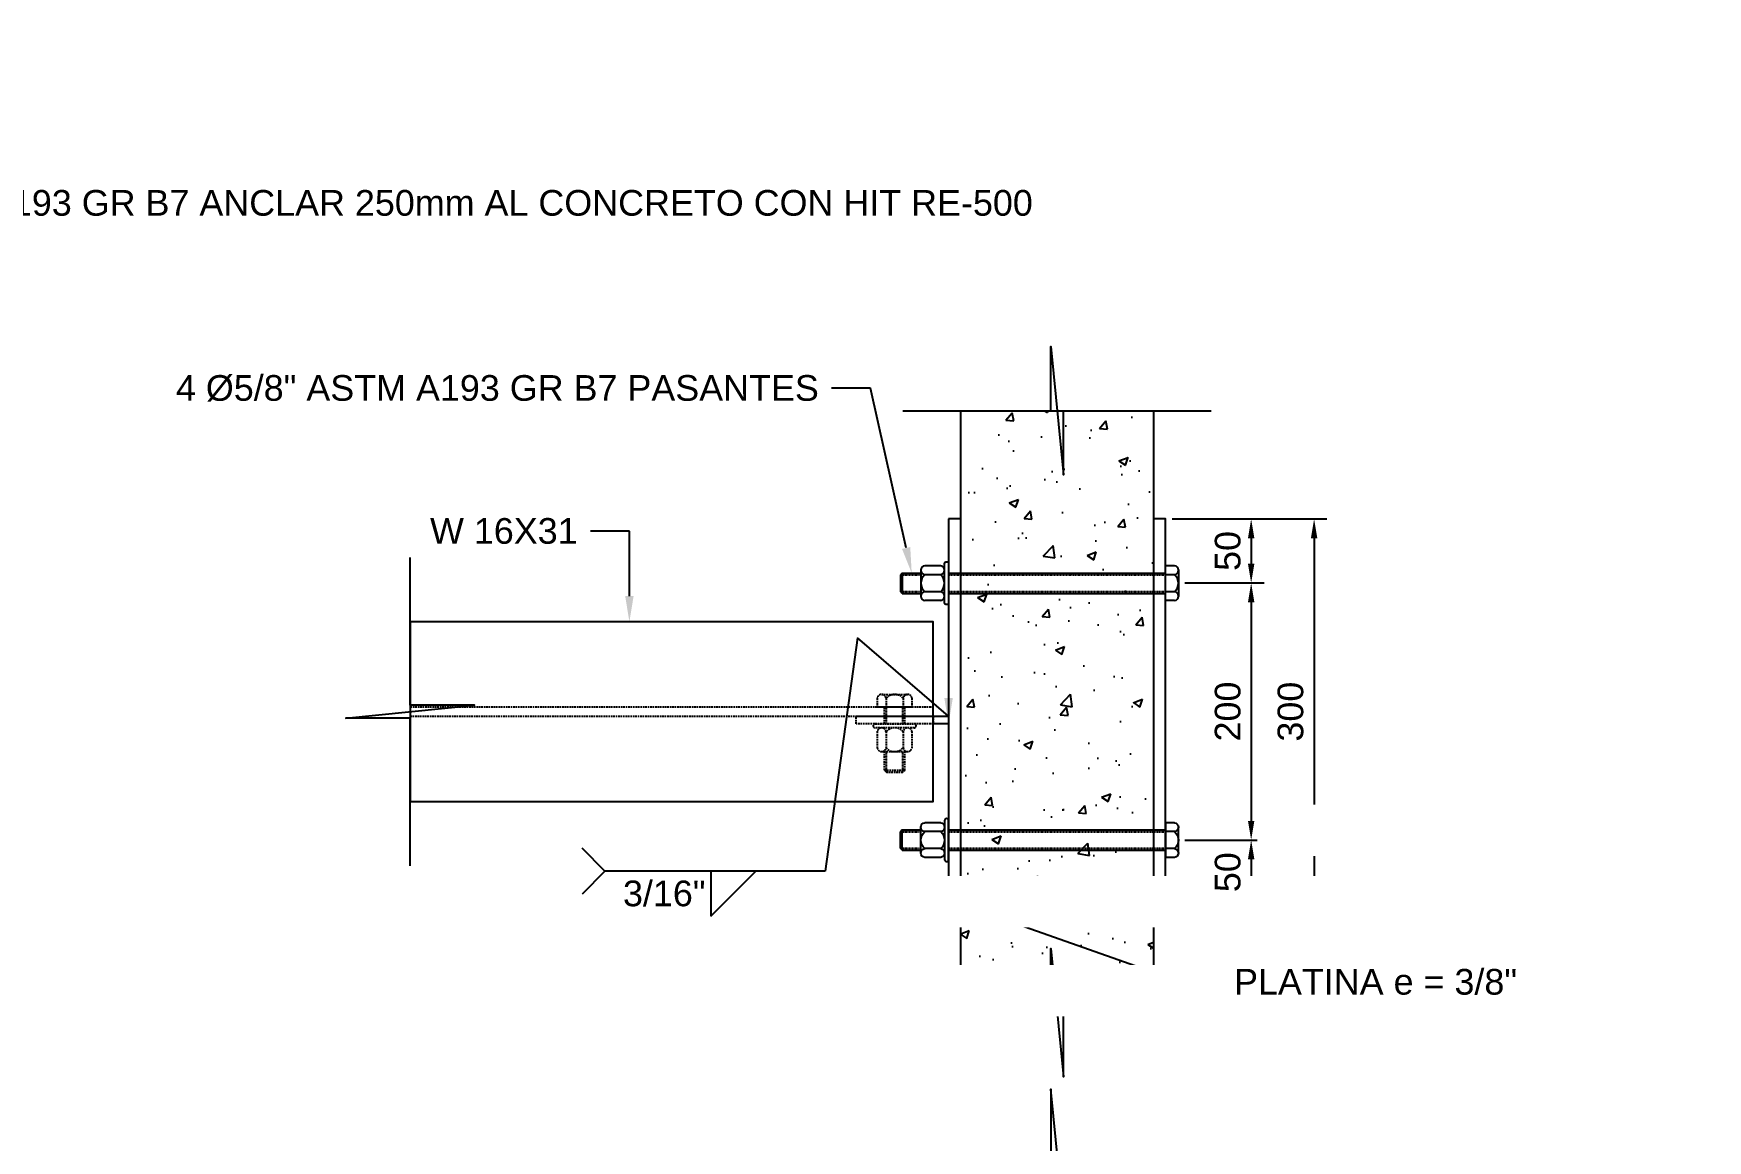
# Model space of a CAD drawing. Header units: millimetres. Extents: x -241278 to 318497, y -110515 to 29234.
# Drawn here: x -30626 to -29322, y -42309 to -41447 of the extents above; entities that cross this region are included whole.
import ezdxf
from ezdxf import colors
from ezdxf.entities.mleader import LeaderData, LeaderLine
from ezdxf.enums import TextEntityAlignment as Align
from ezdxf.math import Vec2, Vec3

# ---------------------------------------------------------------- set-up
doc = ezdxf.new("R2010")
doc.units = ezdxf.units.MM
doc.header["$LTSCALE"] = 0.1
doc.linetypes.add('HIDDEN', pattern=[0.375, 0.25, -0.125])
doc.linetypes.add('HIDDENX2', pattern=[19.05, 12.7, -6.35])
for name, color, linetype in [('EE-OCULTAS', 8, 'HIDDEN'), ('EE-TEXTO 2', 2, 'Continuous'), ('SIM-CONCRETO', 8, 'Continuous'), ('SIM-COTAS', 1, 'Continuous'), ('SIM-OCULTOS', 8, 'HIDDENX2'), ('SIM-PLATINAS', 2, 'Continuous'), ('SIM-W16x31', 164, 'Continuous')]:
    doc.layers.add(name, color=color, linetype=linetype)
doc.styles.add('ARIAL EE', font='arial.ttf')
doc.styles.get("Standard").update_dxf_attribs({"font": 'arial.ttf'})
doc.dimstyles.new('EE 1_STANDAR', dxfattribs={"dimtxt": 2, "dimasz": 1.5, "dimexe": 1, "dimexo": 0.5, "dimgap": 0.8, "dimtad": 1, "dimdec": 0, "dimdsep": 46, "dimtxsty": 'Standard', "dimcen": 0.09, "dimclrd": 256, "dimclre": 256, "dimclrt": 2, "dimadec": 0, "dimazin": 0, "dimtfac": 1, "dimtdec": 0, "dimtix": 1, "dimtmove": 0, "dimatfit": 2, "dimfxl": 1, "dimtolj": 1, "dimlwd": -1, "dimlwe": -1, "dimarcsym": 1})

# ---------------------------------------------------------------- blocks, each defined once
blk = doc.blocks.new('*U97')
for p, q in [((-13.5, 175.9), (-13.5, 169)), ((-10.3, 178.9), (10.3, 178.9)), ((-6.6, 175.9), (-6.6, 169)), ((6.6, 175.9), (6.6, 169)), ((13.5, 175.9), (13.5, 169)), ((13.5, 169), (-13.5, 169)), ((-7.9, 0), (-7.9, 169)), ((7.9, 0), (7.9, 169)), ((-13.5, -6.1), (-13.5, -18.6)), ((-6.6, -6.1), (-6.6, -18.6)), ((6.6, -6.1), (6.6, -18.6)), ((13.5, -6.1), (13.5, -18.6)), ((-10.3, -21.6), (10.3, -21.6)), ((-7.9, -36), (-7.9, -21.6)), ((7.9, -36), (7.9, -21.6)), ((-7.9, -36), (7.9, -36)), ((-7.9, -36), (-6.4, -37.5)), ((-6.4, -37.5), (6.4, -37.5)), ((7.9, -36), (6.4, -37.5))]:
    blk.add_line(p, q)
blk.add_lwpolyline([(-16.7, -1.6), (-16.7, -1.5, -0.414214), (-15.2, 0), (15.2, 0, -0.414214), (16.7, -1.5), (16.7, -1.6, -0.414214), (15.2, -3.1), (-15.2, -3.1, -0.414214)], format="xyb", close=True)
for centre, radius, start, end in [((-10.1, 175.5), 3.47, 7.7682, 172.2318), ((0, 170.1), 8.8, 41.2145, 138.7855), ((10.1, 175.5), 3.47, 7.7682, 172.2318), ((-10.1, -6.6), 3.47, 7.7682, 172.2318), ((0, -11.9), 8.8, 41.2145, 138.7855), ((10.1, -6.6), 3.47, 7.7682, 172.2318), ((-10.1, -18.1), 3.47, 187.7682, 352.2318), ((0, -12.8), 8.8, 221.2145, 318.7855), ((10.1, -18.1), 3.47, 187.7682, 352.2318)]:
    blk.add_arc(centre, radius, start, end)
at = {"layer": 'EE-OCULTAS'}
for p, q in [((-6.4, 0), (-6.4, 169)), ((6.4, 0), (6.4, 169)), ((-6.4, -37.5), (-6.4, -21.6)), ((6.4, -37.5), (6.4, -21.8))]:
    blk.add_line(p, q, dxfattribs=at)
blk = doc.blocks.new('*U98')
for p, q in [((-13.5, 19.9), (-13.5, 13)), ((-10.3, 22.9), (10.3, 22.9)), ((-6.6, 19.9), (-6.6, 13)), ((6.6, 19.9), (6.6, 13)), ((13.5, 19.9), (13.5, 13)), ((13.5, 13), (-13.5, 13)), ((-7.9, 0), (-7.9, 13)), ((7.9, 0), (7.9, 13)), ((-13.5, -6.1), (-13.5, -18.6)), ((-6.6, -6.1), (-6.6, -18.6)), ((6.6, -6.1), (6.6, -18.6)), ((13.5, -6.1), (13.5, -18.6)), ((-10.3, -21.6), (10.3, -21.6)), ((-7.9, -36), (-7.9, -21.6)), ((7.9, -36), (7.9, -21.6)), ((-7.9, -36), (7.9, -36)), ((-7.9, -36), (-6.4, -37.5)), ((-6.4, -37.5), (6.4, -37.5)), ((7.9, -36), (6.4, -37.5))]:
    blk.add_line(p, q)
blk.add_lwpolyline([(-16.7, -1.6), (-16.7, -1.5, -0.414214), (-15.2, 0), (15.2, 0, -0.414214), (16.7, -1.5), (16.7, -1.6, -0.414214), (15.2, -3.1), (-15.2, -3.1, -0.414214)], format="xyb", close=True)
for centre, radius, start, end in [((-10.1, 19.5), 3.47, 7.7682, 172.2318), ((0, 14.1), 8.8, 41.2145, 138.7855), ((10.1, 19.5), 3.47, 7.7682, 172.2318), ((-10.1, -6.6), 3.47, 7.7682, 172.2318), ((0, -11.9), 8.8, 41.2145, 138.7855), ((10.1, -6.6), 3.47, 7.7682, 172.2318), ((-10.1, -18.1), 3.47, 187.7682, 352.2318), ((0, -12.8), 8.8, 221.2145, 318.7855), ((10.1, -18.1), 3.47, 187.7682, 352.2318)]:
    blk.add_arc(centre, radius, start, end)
at = {"layer": 'EE-OCULTAS'}
for p, q in [((-6.4, 0), (-6.4, 13)), ((6.4, 0), (6.4, 13)), ((-6.4, -37.5), (-6.4, -21.6)), ((6.4, -37.5), (6.4, -21.8))]:
    blk.add_line(p, q, dxfattribs=at)
blk = doc.blocks.new('*D119')
at = {"layer": 'SIM-COTAS', "transparency": 16777216}
for p, q in [((-29739.1, -41825.4), (-29618.5, -41825.4)), ((-29628.5, -41840.4), (-29628.5, -42110.4)), ((-29739.1, -42125.4), (-29618.5, -42125.4))]:
    blk.add_line(p, q, dxfattribs=at)
for points in [[(-29631, -41840.4), (-29626, -41840.4), (-29628.5, -41825.4)], [(-29631, -42110.4), (-29626, -42110.4), (-29628.5, -42125.4)]]:
    blk.add_solid(points, dxfattribs=at)
at = {"layer": 'SIM-COTAS', "color": 2, "transparency": 16777216, "insert": (-29646.8, -41975.4), "char_height": 20, "attachment_point": 5, "rotation": 90}
blk.add_mtext('\\A1;300', dxfattribs=at)
blk = doc.blocks.new('*D120')
at = {"layer": 'SIM-COTAS', "transparency": 16777216}
for p, q in [((-29739.1, -41825.4), (-29667.5, -41825.4)), ((-29677.5, -41840.4), (-29677.5, -41860.2)), ((-29729.2, -41875.2), (-29667.5, -41875.2))]:
    blk.add_line(p, q, dxfattribs=at)
for points in [[(-29680, -41840.4), (-29675, -41840.4), (-29677.5, -41825.4)], [(-29680, -41860.2), (-29675, -41860.2), (-29677.5, -41875.2)]]:
    blk.add_solid(points, dxfattribs=at)
at = {"layer": 'SIM-COTAS', "color": 2, "transparency": 16777216, "insert": (-29695.7, -41850.3), "char_height": 20, "attachment_point": 5, "rotation": 90}
blk.add_mtext('\\A1;50', dxfattribs=at)
blk = doc.blocks.new('*D121')
at = {"layer": 'SIM-COTAS', "transparency": 16777216}
for p, q in [((-29729.2, -41875.2), (-29667.5, -41875.2)), ((-29677.5, -41890.2), (-29677.5, -42060.4)), ((-29729.2, -42075.4), (-29667.5, -42075.4))]:
    blk.add_line(p, q, dxfattribs=at)
for points in [[(-29680, -41890.2), (-29675, -41890.2), (-29677.5, -41875.2)], [(-29680, -42060.4), (-29675, -42060.4), (-29677.5, -42075.4)]]:
    blk.add_solid(points, dxfattribs=at)
at = {"layer": 'SIM-COTAS', "color": 2, "transparency": 16777216, "insert": (-29695.7, -41975.3), "char_height": 20, "attachment_point": 5, "rotation": 90}
blk.add_mtext('\\A1;200', dxfattribs=at)
blk = doc.blocks.new('*D122')
at = {"layer": 'SIM-COTAS', "transparency": 16777216}
for p, q in [((-29729.2, -42075.4), (-29667.5, -42075.4)), ((-29677.5, -42090.4), (-29677.5, -42110.4)), ((-29739.1, -42125.4), (-29667.5, -42125.4))]:
    blk.add_line(p, q, dxfattribs=at)
for points in [[(-29680, -42090.4), (-29675, -42090.4), (-29677.5, -42075.4)], [(-29680, -42110.4), (-29675, -42110.4), (-29677.5, -42125.4)]]:
    blk.add_solid(points, dxfattribs=at)
at = {"layer": 'SIM-COTAS', "color": 2, "transparency": 16777216, "insert": (-29695.7, -42100.4), "char_height": 20, "attachment_point": 5, "rotation": 90}
blk.add_mtext('\\A1;50', dxfattribs=at)
blk = doc.blocks.new('AWS-FILL-DER')
at = {"transparency": 16777216}
for p, q in [((-19.75, 0), (-21.53, 1.78)), ((-11.5, -3.5), (-8, 0)), ((-19.75, 0), (-21.53, -1.78)), ((-8, 0), (-19.75, 0)), ((-11.5, 0), (-11.5, -3.5))]:
    blk.add_line(p, q, dxfattribs=at)
at = {"layer": 'EE-TEXTO 2', "color": 2, "transparency": 16777216, "style": 'ARIAL EE'}
for tag, flags, p in [('OBSERVACION', 4, (-21.91, -1.07)), ('VALOR_SOLDADURA', 12, (-11.92, -2.73))]:
    blk.add_attdef(tag, text='', height=2, dxfattribs=dict(at, flags=flags)).set_placement(p, align=Align.RIGHT)
at = {"layer": 'EE-TEXTO 2', "color": 2, "transparency": 16777216, "style": 'ARIAL EE', "flags": 12}
blk.add_attdef('DE-TANTO-CADA-TANTO', (-7.66, -2.68), '', height=2, dxfattribs=at)

msp = doc.modelspace()

# ---------------------------------------------------------------- hatches: boundary and pattern name
at = {"layer": 'SIM-CONCRETO'}
h = msp.add_hatch(dxfattribs=at)
h.set_pattern_fill('AR-CONC', color=256, scale=0.4)
h.paths.add_polyline_path([(-29903.6, -41741.1), (-29753.6, -41741.1), (-29753.6, -42209.7), (-29903.6, -42209.7)])

# ---------------------------------------------------------------- linework, layer by layer
msp.add_lwpolyline([(-29903.6, -41741.1), (-29753.6, -41741.1), (-29753.6, -42209.7), (-29903.6, -42209.7)], close=True, dxfattribs=at)
at = {"layer": 'SIM-COTAS'}
for points in [[(-29948.6, -41741.1), (-29833.6, -41741.1), (-29833.6, -41691.1), (-29823.6, -41791.1), (-29823.6, -41741.1), (-29708.6, -41741.1)], [(-30332.3, -42095.4), (-30332.3, -41980.4), (-30382.3, -41980.4), (-30282.3, -41970.4), (-30332.3, -41970.4), (-30332.3, -41855.4)], [(-29948.6, -42209.7), (-29833.6, -42209.7), (-29833.6, -42159.7), (-29823.6, -42259.7), (-29823.6, -42209.7), (-29708.6, -42209.7)], [(-29708.6, -42319.2), (-29823.6, -42319.2), (-29823.6, -42369.2), (-29833.6, -42269.2), (-29833.6, -42319.2), (-29948.6, -42319.2)]]:
    msp.add_lwpolyline(points, dxfattribs=at)
at = {"layer": 'SIM-OCULTOS'}
for points in [[(-30332.3, -41971.9), (-30332.3, -41978.9), (-29925.1, -41978.9), (-29925.1, -41971.9)], [(-29925.1, -41978.9), (-29925.1, -41984.9), (-29985.1, -41984.9), (-29985.1, -41978.9)]]:
    msp.add_lwpolyline(points, close=True, dxfattribs=at)
at = {"layer": 'SIM-PLATINAS'}
for points in [[(-29913.1, -41825.4), (-29913.1, -42125.4), (-29903.6, -42125.4), (-29903.6, -41825.4)], [(-29753.6, -41825.4), (-29753.6, -42125.4), (-29744.1, -42125.4), (-29744.1, -41825.4)], [(-29925.1, -41978.9), (-29913.1, -41978.9), (-29913.1, -41984.9), (-29925.1, -41984.9)]]:
    msp.add_lwpolyline(points, close=True, dxfattribs=at)
at = {"layer": 'SIM-W16x31'}
msp.add_lwpolyline([(-30332.3, -41905.4), (-30332.3, -42045.4), (-29925.1, -42045.4), (-29925.1, -41905.4)], close=True, dxfattribs=at)

# ---------------------------------------------------------------- block references
at = {"rotation": 270}
msp.add_blockref('*U97', (-29913.1, -41875.4), dxfattribs=at)
at = {"xscale": -1, "rotation": 270}
msp.add_blockref('*U97', (-29913.1, -42075.4), dxfattribs=at)
at = {"layer": 'SIM-OCULTOS'}
msp.add_blockref('*U98', (-29955.1, -41984.9), dxfattribs=at)

# ---------------------------------------------------------------- dimensions: what is measured, and where the dimension line sits
at = {"layer": 'SIM-COTAS'}
for base, p1, p2, picture, middle in [((-29628.5, -42125.4), (-29744.1, -41825.4), (-29744.1, -42125.4), '*D119', (-29646.8, -41975.4)), ((-29677.5, -41875.2), (-29744.1, -41825.4), (-29734.2, -41875.2), '*D120', (-29695.7, -41850.3)), ((-29677.5, -42075.4), (-29734.2, -41875.2), (-29734.2, -42075.4), '*D121', (-29695.7, -41975.3)), ((-29677.5, -42125.4), (-29734.2, -42075.4), (-29744.1, -42125.4), '*D122', (-29695.7, -42100.4))]:
    dim = msp.add_linear_dim(base=base, p1=p1, p2=p2, angle=90, dimstyle='EE 1_STANDAR', dxfattribs=at)
    dim.commit()
    dim.dimension.update_dxf_attribs({"geometry": picture, "text_midpoint": middle})

# ---------------------------------------------------------------- leaders
ml = msp.add_multileader_block('Standard', dxfattribs=at)
ml.set_content('AWS-FILL-DER', color=256, scale=10)
ml.set_attribute('DE-TANTO-CADA-TANTO', '', width=0)
ml.set_attribute('VALOR_SOLDADURA', '3/16"', width=0)
ml.set_attribute('OBSERVACION', '', width=0)
ml.set_leader_properties(color=256)
ml.build(insert=Vec2(0, 0))
ml.multileader.update_dxf_attribs({"arrow_head_size": 20, "scale": 10, "block_connection_type": 1})
ctx = ml.context
ctx.base_point, ctx.scale, ctx.char_height, ctx.arrow_head_size, ctx.landing_gap_size, ctx.plane_origin = Vec3(-30180.6, -42099.6), 10, 40, 20, 20, Vec3(-30324.8, -42920.4)
ctx.attachment_type = 1
notes = []
notes.append((ctx, [(0, (1, 1, 0), (-30009.2, -42099.6), (-1, 0), 53.9, [(1, [(-29913.1, -41984.9), (-29913.1, -41978.9), (-29984, -41918)], 0, [])])]))
ctx.block.insert = Vec3(-29983.1, -42099.6)
for ctx, leaders in notes:
    for number, flags, end, landing, length, lines in leaders:
        leader = LeaderData()
        leader.index, (leader.has_last_leader_line, leader.has_dogleg_vector, leader.attachment_direction) = number, flags
        leader.last_leader_point, leader.dogleg_vector, leader.dogleg_length = Vec3(end), Vec3(landing), length
        for number, points, colour, breaks in lines:
            line = LeaderLine()
            line.index, line.vertices, line.color, line.breaks = number, Vec3.list(points), colors.encode_raw_color(colour), breaks
            leader.lines.append(line)
        ctx.leaders.append(leader)

# ---------------------------------------------------------------- next in the draw order: leaders
at = {"layer": 'SIM-COTAS', "linetype": 'Continuous'}
ml = msp.add_multileader_mtext('Standard', dxfattribs=at)
ml.set_content('\\A1;{\\C2;W 16X31}', color=256)
ml.set_leader_properties()
ml.build(insert=Vec2(0, 0))
ml.multileader.update_dxf_attribs({"dogleg_length": 0.0025, "arrow_head_size": 20, "scale": 10})
ctx = ml.context
ctx.base_point, ctx.scale, ctx.char_height, ctx.arrow_head_size, ctx.landing_gap_size, ctx.plane_origin = Vec3(-30321.4, -41834.9), 10, 20, 20, 10, Vec3(-59688.1, -35467.5)
ctx.text_align_type = 2
notes = []
notes.append((ctx, [(1, (1, 1, 0), (-30161.6, -41834.9), (-1, 0), 30.4, [(0, [(-30161.6, -41905.4)], 0, [])])]))
ctx.mtext.insert, ctx.mtext.width, ctx.mtext.defined_height, ctx.mtext.alignment, ctx.mtext.flow_direction = Vec3(-30201.9, -41824.7), 120.25, 84.6, 3, 5
ctx.mtext.has_bg_fill, ctx.mtext.bg_color, ctx.mtext.bg_scale_factor, ctx.mtext.bg_transparency, ctx.mtext.use_window_bg_color = 1, -1027028792, 1.5, 0, 1
ml = msp.add_multileader_mtext('Standard', dxfattribs=at)
ml.set_content('\\A1;{\\C2;PLATINA e = 3/8"}', color=256)
ml.set_leader_properties()
ml.build(insert=Vec2(0, 0))
ml.multileader.update_dxf_attribs({"dogleg_length": 0.0025, "arrow_head_size": 20, "scale": 10})
ctx = ml.context
ctx.base_point, ctx.scale, ctx.char_height, ctx.arrow_head_size, ctx.landing_gap_size, ctx.plane_origin = Vec3(-29700.8, -42185.9), 10, 20, 20, 10, Vec3(-59319.8, -35759.6)
notes.append((ctx, [(0, (1, 1, 0), (-29731.1, -42185.9), (1, 0), 30.4, [(1, [(-29744.1, -42125.4), (-29903.6, -42125.4)], 0, [])])]))
ctx.mtext.insert, ctx.mtext.width, ctx.mtext.defined_height, ctx.mtext.flow_direction = Vec3(-29690.8, -42175.7), 94.269, 56.3, 5
ctx.mtext.has_bg_fill, ctx.mtext.bg_color, ctx.mtext.bg_scale_factor, ctx.mtext.bg_transparency, ctx.mtext.use_window_bg_color = 1, -1027028792, 1.5, 0, 1
for ctx, leaders in notes:
    for number, flags, end, landing, length, lines in leaders:
        leader = LeaderData()
        leader.index, (leader.has_last_leader_line, leader.has_dogleg_vector, leader.attachment_direction) = number, flags
        leader.last_leader_point, leader.dogleg_vector, leader.dogleg_length = Vec3(end), Vec3(landing), length
        for number, points, colour, breaks in lines:
            line = LeaderLine()
            line.index, line.vertices, line.color, line.breaks = number, Vec3.list(points), colors.encode_raw_color(colour), breaks
            leader.lines.append(line)
        ctx.leaders.append(leader)

# ---------------------------------------------------------------- next in the draw order: leaders
ml = msp.add_multileader_mtext('Standard', dxfattribs=at)
ml.set_content('{\\C2;4 %%C5/8" ASTM A193 GR B7 PASANTES}', color=256)
ml.set_leader_properties()
ml.build(insert=Vec2(0, 0))
ml.multileader.update_dxf_attribs({"dogleg_length": 0.0025, "arrow_head_size": 20, "scale": 10})
ctx = ml.context
ctx.base_point, ctx.scale, ctx.char_height, ctx.arrow_head_size, ctx.landing_gap_size, ctx.plane_origin = Vec3(-30200.8, -41723.6), 10, 20, 20, 10, Vec3(-59477, -35442.3)
ctx.text_align_type = 2
notes = []
notes.append((ctx, [(1, (1, 1, 0), (-29973.8, -41723.6), (-1, 0), 30.4, [(0, [(-29941.8, -41867.5)], 0, [])])]))
ctx.mtext.insert, ctx.mtext.width, ctx.mtext.defined_height, ctx.mtext.alignment, ctx.mtext.flow_direction = Vec3(-30014.1, -41713.4), 180.304, 84.6, 3, 5
ctx.mtext.has_bg_fill, ctx.mtext.bg_color, ctx.mtext.bg_scale_factor, ctx.mtext.bg_transparency, ctx.mtext.use_window_bg_color = 1, -1027028792, 1.5, 0, 1
ml = msp.add_multileader_mtext('Standard', dxfattribs=at)
ml.set_content('\\A1;{\\C2;PLATINA e = 3/8"}', color=256)
ml.set_leader_properties()
ml.build(insert=Vec2(0, 0))
ml.multileader.update_dxf_attribs({"dogleg_length": 0.0025, "arrow_head_size": 20, "scale": 10})
ctx = ml.context
ctx.base_point, ctx.scale, ctx.char_height, ctx.arrow_head_size, ctx.landing_gap_size, ctx.plane_origin = Vec3(-29001.4, -42123.5), 10, 20, 20, 10, Vec3(-58330.4, -35832.5)
ctx.text_align_type = 2
notes.append((ctx, [(1, (1, 1, 0), (-28836.7, -42123.5), (-1, 0), 30.4, [(0, [(-28759.5, -42345.8)], 0, [])])]))
ctx.mtext.insert, ctx.mtext.width, ctx.mtext.defined_height, ctx.mtext.alignment, ctx.mtext.flow_direction = Vec3(-28877, -42113.4), 113.807, 56.3, 3, 5
ctx.mtext.has_bg_fill, ctx.mtext.bg_color, ctx.mtext.bg_scale_factor, ctx.mtext.bg_transparency, ctx.mtext.use_window_bg_color = 1, -1027028792, 1.5, 0, 1
for ctx, leaders in notes:
    for number, flags, end, landing, length, lines in leaders:
        leader = LeaderData()
        leader.index, (leader.has_last_leader_line, leader.has_dogleg_vector, leader.attachment_direction) = number, flags
        leader.last_leader_point, leader.dogleg_vector, leader.dogleg_length = Vec3(end), Vec3(landing), length
        for number, points, colour, breaks in lines:
            line = LeaderLine()
            line.index, line.vertices, line.color, line.breaks = number, Vec3.list(points), colors.encode_raw_color(colour), breaks
            leader.lines.append(line)
        ctx.leaders.append(leader)

# ---------------------------------------------------------------- next in the draw order: leaders
ml = msp.add_multileader_mtext('Standard', dxfattribs=at)
ml.set_content('\\A1;{\\C2;VIGA ARMADATIPO 1}', color=256)
ml.set_leader_properties()
ml.build(insert=Vec2(0, 0))
ml.multileader.update_dxf_attribs({"dogleg_length": 0.0025, "arrow_head_size": 20, "scale": 10})
ctx = ml.context
ctx.base_point, ctx.scale, ctx.char_height, ctx.arrow_head_size, ctx.landing_gap_size, ctx.plane_origin = Vec3(-29169.8, -41644), 10, 20, 20, 10, Vec3(-58462.4, -35287.1)
ctx.text_align_type = 2
notes = []
notes.append((ctx, [(1, (1, 1, 0), (-28935.9, -41644), (-1, 0), 30.4, [(0, [(-28935.9, -41725.1)], 0, [])])]))
ctx.mtext.insert, ctx.mtext.width, ctx.mtext.defined_height, ctx.mtext.alignment, ctx.mtext.flow_direction = Vec3(-28976.3, -41634), 195.489, 84.6, 3, 5
ctx.mtext.has_bg_fill, ctx.mtext.bg_color, ctx.mtext.bg_scale_factor, ctx.mtext.bg_transparency, ctx.mtext.use_window_bg_color = 1, -1027028792, 1.5, 0, 1
ml = msp.add_multileader_mtext('Standard', dxfattribs=at)
ml.set_content('\\A1;{\\C2;VIGA ARMADATIPO 1}', color=256)
ml.set_leader_properties()
ml.build(insert=Vec2(0, 0))
ml.multileader.update_dxf_attribs({"dogleg_length": 0.0025, "arrow_head_size": 20, "scale": 10})
ctx = ml.context
ctx.base_point, ctx.scale, ctx.char_height, ctx.arrow_head_size, ctx.landing_gap_size, ctx.plane_origin = Vec3(-29198.7, -42192.7), 10, 20, 20, 10, Vec3(-58491.3, -35861.4)
ctx.text_align_type = 2
notes.append((ctx, [(1, (1, 1, 0), (-28964.8, -42192.7), (-1, 0), 30.4, [(0, [(-28964.8, -42299.3)], 0, [])])]))
ctx.mtext.insert, ctx.mtext.width, ctx.mtext.defined_height, ctx.mtext.alignment, ctx.mtext.flow_direction = Vec3(-29005.2, -42182.7), 195.489, 84.6, 3, 5
ctx.mtext.has_bg_fill, ctx.mtext.bg_color, ctx.mtext.bg_scale_factor, ctx.mtext.bg_transparency, ctx.mtext.use_window_bg_color = 1, -1027028792, 1.5, 0, 1
for ctx, leaders in notes:
    for number, flags, end, landing, length, lines in leaders:
        leader = LeaderData()
        leader.index, (leader.has_last_leader_line, leader.has_dogleg_vector, leader.attachment_direction) = number, flags
        leader.last_leader_point, leader.dogleg_vector, leader.dogleg_length = Vec3(end), Vec3(landing), length
        for number, points, colour, breaks in lines:
            line = LeaderLine()
            line.index, line.vertices, line.color, line.breaks = number, Vec3.list(points), colors.encode_raw_color(colour), breaks
            leader.lines.append(line)
        ctx.leaders.append(leader)

# ---------------------------------------------------------------- next in the draw order: leaders
ml = msp.add_multileader_mtext('Standard', dxfattribs=at)
ml.set_content('{\\C2;4 %%C5/8" ASTM A193 GR B7 PASANTES}', color=256)
ml.set_leader_properties()
ml.build(insert=Vec2(0, 0))
ml.multileader.update_dxf_attribs({"dogleg_length": 0.0025, "arrow_head_size": 20, "scale": 10})
ctx = ml.context
ctx.base_point, ctx.scale, ctx.char_height, ctx.arrow_head_size, ctx.landing_gap_size, ctx.plane_origin = Vec3(-28975.2, -41543.5), 10, 20, 20, 10, Vec3(-58251.4, -35291.5)
ctx.text_align_type = 2
notes = []
notes.append((ctx, [(1, (1, 1, 0), (-28748.1, -41543.5), (-1, 0), 30.4, [(0, [(-28716.2, -41716.6)], 0, [])])]))
ctx.mtext.insert, ctx.mtext.width, ctx.mtext.defined_height, ctx.mtext.alignment, ctx.mtext.flow_direction = Vec3(-28788.5, -41533.3), 180.304, 84.6, 3, 5
ctx.mtext.has_bg_fill, ctx.mtext.bg_color, ctx.mtext.bg_scale_factor, ctx.mtext.bg_transparency, ctx.mtext.use_window_bg_color = 1, -1027028792, 1.5, 0, 1
ml = msp.add_multileader_mtext('Standard', dxfattribs=at)
ml.set_content('\\A1;{\\C2;VIGA ARMADATIPO 2}', color=256)
ml.set_leader_properties()
ml.build(insert=Vec2(0, 0))
ml.multileader.update_dxf_attribs({"dogleg_length": 0.0025, "arrow_head_size": 20, "scale": 10})
ctx = ml.context
ctx.base_point, ctx.scale, ctx.char_height, ctx.arrow_head_size, ctx.landing_gap_size, ctx.plane_origin = Vec3(-27901.4, -42067.9), 10, 20, 20, 10, Vec3(-57194, -35736.6)
ctx.text_align_type = 2
notes.append((ctx, [(1, (1, 1, 0), (-27667.5, -42067.9), (-1, 0), 30.4, [(0, [(-27667.5, -42174.5)], 0, [])])]))
ctx.mtext.insert, ctx.mtext.width, ctx.mtext.defined_height, ctx.mtext.alignment, ctx.mtext.flow_direction = Vec3(-27707.9, -42057.9), 195.489, 84.6, 3, 5
ctx.mtext.has_bg_fill, ctx.mtext.bg_color, ctx.mtext.bg_scale_factor, ctx.mtext.bg_transparency, ctx.mtext.use_window_bg_color = 1, -1027028792, 1.5, 0, 1
for ctx, leaders in notes:
    for number, flags, end, landing, length, lines in leaders:
        leader = LeaderData()
        leader.index, (leader.has_last_leader_line, leader.has_dogleg_vector, leader.attachment_direction) = number, flags
        leader.last_leader_point, leader.dogleg_vector, leader.dogleg_length = Vec3(end), Vec3(landing), length
        for number, points, colour, breaks in lines:
            line = LeaderLine()
            line.index, line.vertices, line.color, line.breaks = number, Vec3.list(points), colors.encode_raw_color(colour), breaks
            leader.lines.append(line)
        ctx.leaders.append(leader)

# ---------------------------------------------------------------- next in the draw order: leaders
ml = msp.add_multileader_mtext('Standard', dxfattribs=at)
ml.set_content('\\A1;{\\C2;VIGA ARMADATIPO 1}', color=256)
ml.set_leader_properties()
ml.build(insert=Vec2(0, 0))
ml.multileader.update_dxf_attribs({"dogleg_length": 0.0025, "arrow_head_size": 20, "scale": 10})
ctx = ml.context
ctx.base_point, ctx.scale, ctx.char_height, ctx.arrow_head_size, ctx.landing_gap_size, ctx.plane_origin = Vec3(-27854.7, -41467.4), 10, 20, 20, 10, Vec3(-57147.4, -35110.6)
ctx.text_align_type = 2
notes = []
notes.append((ctx, [(1, (1, 1, 0), (-27620.9, -41467.4), (-1, 0), 30.4, [(0, [(-27620.9, -41548.5)], 0, [])])]))
ctx.mtext.insert, ctx.mtext.width, ctx.mtext.defined_height, ctx.mtext.alignment, ctx.mtext.flow_direction = Vec3(-27661.3, -41457.4), 195.489, 84.6, 3, 5
ctx.mtext.has_bg_fill, ctx.mtext.bg_color, ctx.mtext.bg_scale_factor, ctx.mtext.bg_transparency, ctx.mtext.use_window_bg_color = 1, -1027028792, 1.5, 0, 1
ml = msp.add_multileader_mtext('Standard', dxfattribs=at)
ml.set_content('{\\C2;8 %%C5/8" ASTM A193 GR B7 ANCLAR 250mm AL CONCRETO CON HIT RE-500}', color=256)
ml.set_leader_properties()
ml.build(insert=Vec2(0, 0))
ml.multileader.update_dxf_attribs({"dogleg_length": 0.0025, "arrow_head_size": 20, "scale": 10})
ctx = ml.context
ctx.base_point, ctx.scale, ctx.char_height, ctx.arrow_head_size, ctx.landing_gap_size, ctx.plane_origin = Vec3(-30857.9, -41579.5), 10, 20, 20, 10, Vec3(-60616.1, -35806.3)
notes.append((ctx, [(0, (1, 1, 0), (-30923.9, -41579.5), (1, 0), 66, [(0, [(-30923.9, -41774.7)], 0, [])])]))
ctx.mtext.insert, ctx.mtext.width, ctx.mtext.defined_height, ctx.mtext.flow_direction = Vec3(-30847.9, -41569.3), 346.265, 85.6, 5
ctx.mtext.has_bg_fill, ctx.mtext.bg_color, ctx.mtext.bg_scale_factor, ctx.mtext.bg_transparency, ctx.mtext.use_window_bg_color = 1, -1027028792, 1.5, 0, 1
for ctx, leaders in notes:
    for number, flags, end, landing, length, lines in leaders:
        leader = LeaderData()
        leader.index, (leader.has_last_leader_line, leader.has_dogleg_vector, leader.attachment_direction) = number, flags
        leader.last_leader_point, leader.dogleg_vector, leader.dogleg_length = Vec3(end), Vec3(landing), length
        for number, points, colour, breaks in lines:
            line = LeaderLine()
            line.index, line.vertices, line.color, line.breaks = number, Vec3.list(points), colors.encode_raw_color(colour), breaks
            leader.lines.append(line)
        ctx.leaders.append(leader)

doc.saveas('drawing.dxf')
